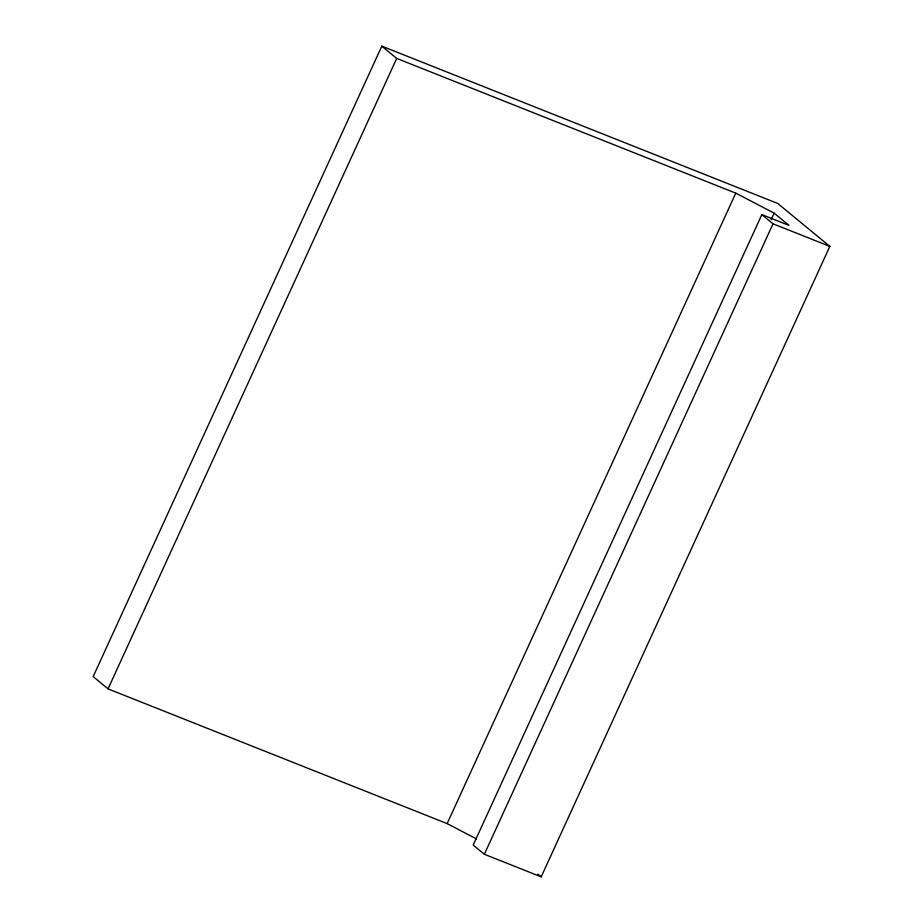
<?xml version="1.0" encoding="UTF-8"?>
<svg xmlns="http://www.w3.org/2000/svg" width="923" height="923" viewBox="0 0 923 923"><rect width="100%" height="100%" fill="white"/><g stroke="black" fill="none" stroke-linecap="round" stroke-linejoin="round"><path stroke-width="1.38" d="M381.81 46.15L396.705 58.414L735.781 193.138L774.132 213.132L789.027 225.408L761.844 214.609L473.199 845.076L484.367 854.271L541.19 876.85L829.835 246.383L777.72 203.441L381.81 46.15L93.165 676.617L108.049 688.881L447.136 823.604L476.533 838.938M108.049 688.881L396.705 58.414M447.136 823.604L735.781 193.138M771.132 219.686L774.132 213.132M484.367 854.271L773.013 223.816L761.844 214.609M773.013 223.816L829.835 246.383M537.867 874.104L541.19 876.85"/></g></svg>
